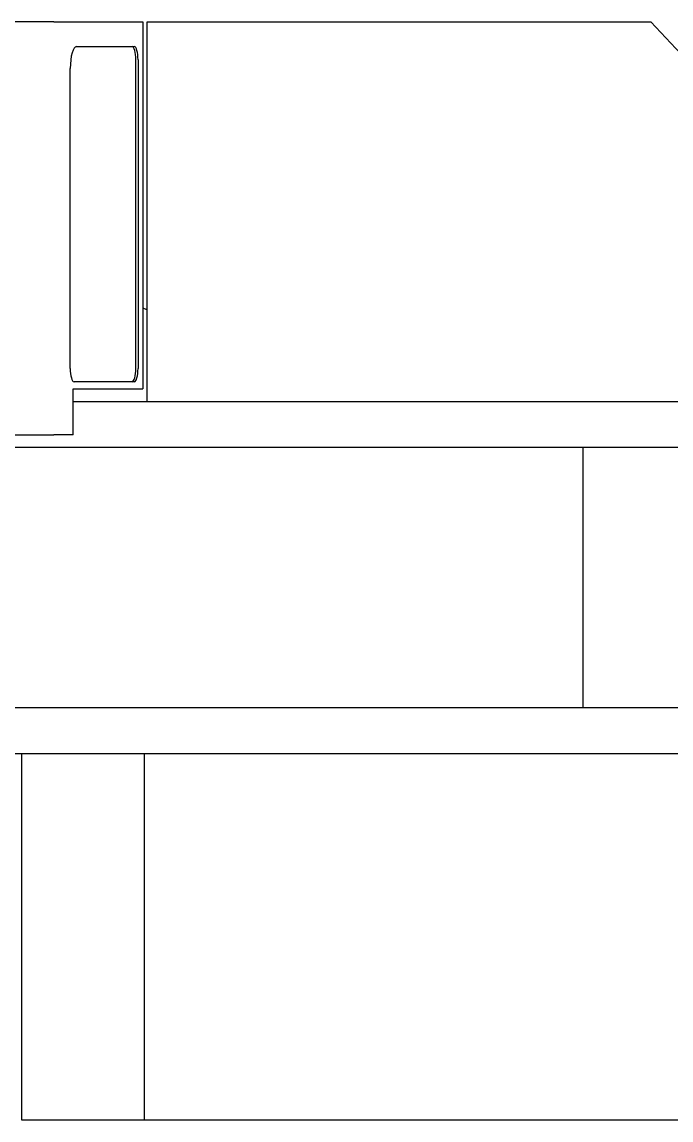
# Model space of a CAD drawing. Extents: x -120528 to -38681, y -40362 to 40632.
# Drawn here: x -52521 to -51043, y -31728 to -29228 of the extents above; entities that cross this region are included whole.
import ezdxf

# ---------------------------------------------------------------- set-up
doc = ezdxf.new("R2010")
doc.units = 0
doc.layers.get('0').update_dxf_attribs({"linetype": 'CONTINUOUS'})

msp = doc.modelspace()

# ---------------------------------------------------------------- linework, layer by layer
at = {"color": 40, "linetype": 'Continuous'}
for p, q in [((-52494.9, -29228.09), (-54028.2, -29228.09)), ((-52448.51, -29228.09), (-52494.9, -29228.09)), ((-52448.51, -29228.09), (-52245.94, -29228.09)), ((-52245.94, -29228.09), (-52245.94, -30063.09)), ((-52235.94, -29228.09), (-51088.94, -29228.09)), ((-52235.94, -30092.09), (-52235.94, -29228.09)), ((-50872.94, -29458.09), (-51088.94, -29228.09)), ((-52396.57, -29284.09), (-52265.24, -29284.09)), ((-52261.38, -30017.09), (-52261.38, -29314.09)), ((-52256.59, -29314.09), (-52256.59, -30017.09)), ((-52410.98, -30017.09), (-52410.98, -29334.09)), ((-52235.94, -29883.15), (-52245.94, -29879.46)), ((-52265.24, -30047.09), (-52402.33, -30047.09)), ((-52404.52, -30063.09), (-52245.94, -30063.09)), ((-52404.52, -30168.09), (-52404.52, -30063.09)), ((-52404.52, -30092.09), (-50713.94, -30092.09)), ((-54028.2, -30168.09), (-52494.9, -30168.09)), ((-52494.9, -30168.09), (-52448.51, -30168.09)), ((-52404.52, -30168.09), (-52448.51, -30168.09)), ((-50713.94, -30197.09), (-53409.94, -30197.09)), ((-51242.94, -30789.09), (-51242.94, -30197.09)), ((-53409.94, -30789.09), (-50713.94, -30789.09)), ((-50713.94, -30894.09), (-53409.94, -30894.09)), ((-52520.94, -31728.09), (-52520.94, -30894.09)), ((-52242.94, -30894.09), (-52242.94, -31728.09)), ((-52242.94, -31728.09), (-52520.94, -31728.09)), ((-50618.94, -31728.09), (-52242.94, -31728.09))]:
    msp.add_line(p, q, dxfattribs=at)
for centre, major_axis, start_param, end_param in [((-52396.57, -29334.09), (0, 50), 0, 1.5707963), ((-52270.03, -29314.09), (0, -30), 1.5707963, 3.1412333), ((-52265.24, -29314.09), (0, 30), 4.712389, 6.2831853), ((-52402.33, -30017.09), (0, 30), 1.5707963, 3.1415927), ((-52270.03, -30017.09), (0, -30), 0, 1.5707963), ((-52265.24, -30017.09), (0, 30), 3.1415927, 4.712389)]:
    msp.add_ellipse(centre, major_axis=major_axis, ratio=0.288248, start_param=start_param, end_param=end_param, dxfattribs=at)

doc.saveas('drawing.dxf')
